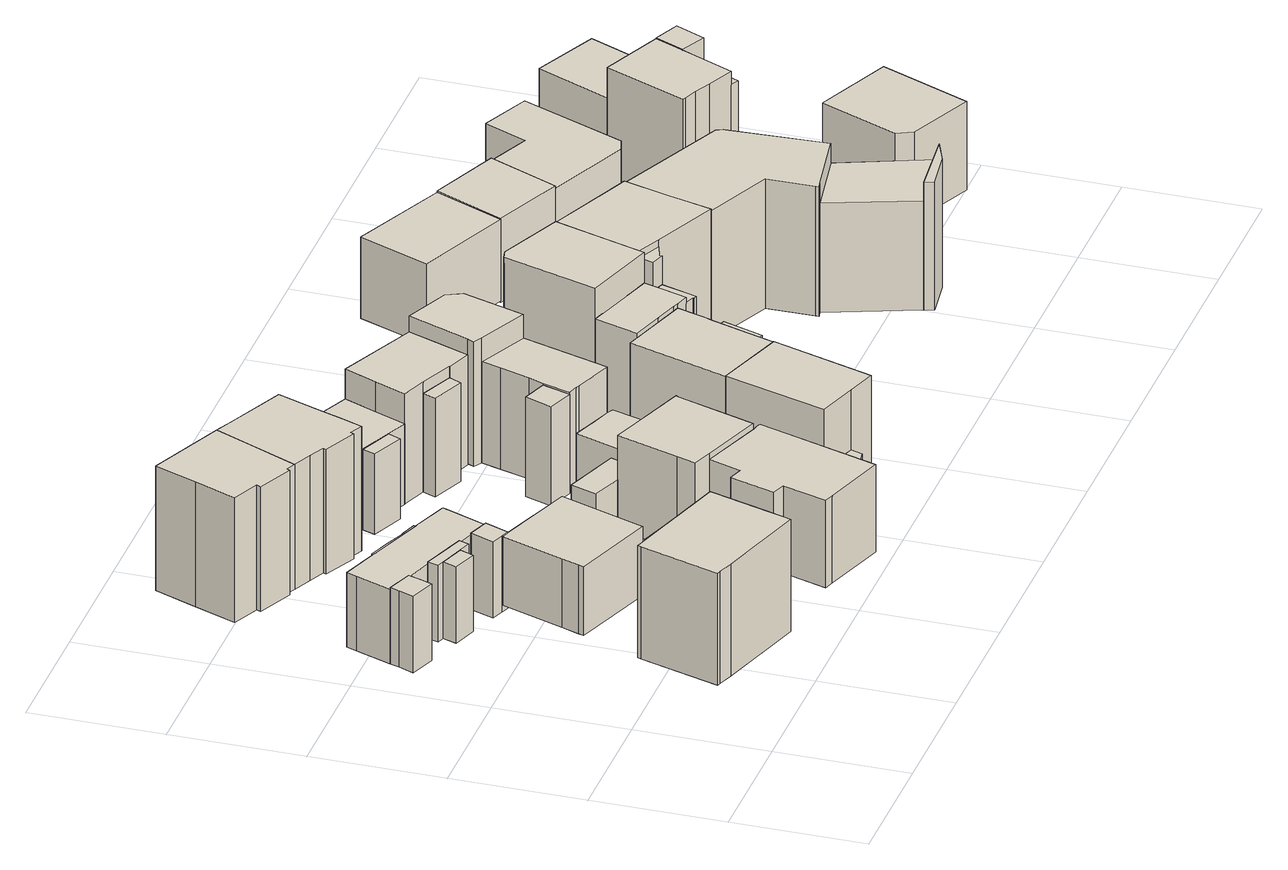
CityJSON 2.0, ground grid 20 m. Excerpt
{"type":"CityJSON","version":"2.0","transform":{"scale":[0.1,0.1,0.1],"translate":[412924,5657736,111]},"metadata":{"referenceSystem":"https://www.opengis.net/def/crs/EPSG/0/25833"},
"CityObjects":{
"building1":{"type":"Building","attributes":{"Gemeindeschluessel":14612000,"Geometrietyp2DReferenz":"3000","function":"31001_9998","roofType":"9999"},"children":["building1-1","building1-2"]},
"building1-1":{"type":"BuildingPart","attributes":{"Dachtyp_tdc":"tdcCutTentRoof","Dachneigung":35.23,"QualitaetDacherkennung":29,"Geometrietyp2DReferenz":"3000","measuredHeight":19.11,"roofType":"9999"},"parents":["building1"],"geometry":[{"type":"Solid","lod":"1","boundaries":[[[[0,1,2,3,4,5,6,7,8,9,10,11]],[[12,13,14,15,16,17,18,19,20,21,22,23]],[[11,13,12,0]],[[10,14,13,11]],[[9,15,14,10]],[[8,16,15,9]],[[7,17,16,8]],[[6,18,17,7]],[[5,19,18,6]],[[4,20,19,5]],[[3,21,20,4]],[[2,22,21,3]],[[1,23,22,2]],[[0,12,23,1]]]]}]},
"building1-2":{"type":"BuildingPart","attributes":{"Dachtyp_tdc":"tdcPolyFlatRoof","Dachneigung":9.54,"QualitaetDacherkennung":39,"Geometrietyp2DReferenz":"3000","measuredHeight":15.64,"roofType":"2100"},"parents":["building1"],"geometry":[{"type":"Solid","lod":"1","boundaries":[[[[24,25,26,27]],[[28,15,14,29]],[[27,15,28,24]],[[26,14,15,27]],[[25,29,14,26]],[[24,28,29,25]]]]}]},
"building2":{"type":"Building","attributes":{"Gemeindeschluessel":14612000,"Geometrietyp2DReferenz":"3000","function":"31001_9998","roofType":"9999"},"children":["building2-1","building2-2","building2-3","building2-4","building2-5","building2-6"]},
"building2-1":{"type":"BuildingPart","attributes":{"Dachtyp_tdc":"tdcPolyFlatRoof","Dachneigung":3.04,"QualitaetDacherkennung":57,"Geometrietyp2DReferenz":"3000","measuredHeight":12.04,"roofType":"2100"},"parents":["building2"],"geometry":[{"type":"Solid","lod":"1","boundaries":[[[[30,31,32,33]],[[34,35,36,37]],[[33,35,34,30]],[[32,36,35,33]],[[31,37,36,32]],[[30,34,37,31]]]]}]},
"building2-2":{"type":"BuildingPart","attributes":{"Dachtyp_tdc":"tdcPolyFlatRoof","Dachneigung":0,"QualitaetDacherkennung":25,"Geometrietyp2DReferenz":"3000","measuredHeight":11.5,"roofType":"1000"},"parents":["building2"],"geometry":[{"type":"Solid","lod":"1","boundaries":[[[[38,39,40,41,42,43,44,45,46,47,48,49,50]],[[51,52,53,54,55,56,57,58,59,60,61,62,63]],[[50,52,51,38]],[[49,53,52,50]],[[48,54,53,49]],[[47,55,54,48]],[[46,56,55,47]],[[45,57,56,46]],[[44,58,57,45]],[[43,59,58,44]],[[42,60,59,43]],[[41,61,60,42]],[[40,62,61,41]],[[39,63,62,40]],[[38,51,63,39]]]]}]},
"building2-3":{"type":"BuildingPart","attributes":{"Dachtyp_tdc":"tdcPolyFlatRoof","Dachneigung":2.65,"QualitaetDacherkennung":82,"Geometrietyp2DReferenz":"3000","measuredHeight":11.85,"roofType":"2100"},"parents":["building2"],"geometry":[{"type":"Solid","lod":"1","boundaries":[[[[64,65,66,67,68,69,70,71,72,73,74,75,76,77,78,79,80]],[[81,82,83,84,85,86,51,63,62,61,87,88,89,90,91,92,93]],[[80,82,81,64]],[[79,83,82,80]],[[78,84,83,79]],[[77,85,84,78]],[[76,86,85,77]],[[75,51,86,76]],[[74,63,51,75]],[[73,62,63,74]],[[72,61,62,73]],[[71,87,61,72]],[[70,88,87,71]],[[69,89,88,70]],[[68,90,89,69]],[[67,91,90,68]],[[66,92,91,67]],[[65,93,92,66]],[[64,81,93,65]]]]}]},
"building2-4":{"type":"BuildingPart","attributes":{"Dachtyp_tdc":"tdcPolyFlatRoof","Dachneigung":3.07,"QualitaetDacherkennung":70,"Geometrietyp2DReferenz":"3000","measuredHeight":12.06,"roofType":"2100"},"parents":["building2"],"geometry":[{"type":"Solid","lod":"1","boundaries":[[[[94,95,96,97,98]],[[92,91,99,100,101]],[[98,91,92,94]],[[97,99,91,98]],[[96,100,99,97]],[[95,101,100,96]],[[94,92,101,95]]]]}]},
"building2-5":{"type":"BuildingPart","attributes":{"Dachtyp_tdc":"tdcPolyFlatRoof","Dachneigung":10.65,"QualitaetDacherkennung":52,"Geometrietyp2DReferenz":"3000","measuredHeight":12.11,"roofType":"2100"},"parents":["building2"],"geometry":[{"type":"Solid","lod":"1","boundaries":[[[[102,103,104,105,33,32,106]],[[93,107,36,35,108,82,81]],[[106,107,93,102]],[[32,36,107,106]],[[33,35,36,32]],[[105,108,35,33]],[[104,82,108,105]],[[103,81,82,104]],[[102,93,81,103]]]]}]},
"building2-6":{"type":"BuildingPart","attributes":{"Dachtyp_tdc":"tdcPolyFlatRoof","Dachneigung":2.73,"QualitaetDacherkennung":52,"Geometrietyp2DReferenz":"3000","measuredHeight":12.04,"roofType":"2100"},"parents":["building2"],"geometry":[{"type":"Solid","lod":"1","boundaries":[[[[109,110,111,112,113,114]],[[83,115,116,117,118,84]],[[114,115,83,109]],[[113,116,115,114]],[[112,117,116,113]],[[111,118,117,112]],[[110,84,118,111]],[[109,83,84,110]]]]}]},
"building3":{"type":"Building","attributes":{"Dachtyp_tdc":"tdcPolyFlatRoof","Gemeindeschluessel":14612000,"Dachneigung":3.42,"QualitaetDacherkennung":61,"Geometrietyp2DReferenz":"3000","measuredHeight":4.08,"function":"31001_9998","roofType":"2100"},"geometry":[{"type":"Solid","lod":"1","boundaries":[[[[119,120,121,122]],[[123,124,125,126]],[[122,124,123,119]],[[121,125,124,122]],[[120,126,125,121]],[[119,123,126,120]]]]}]},
"building4":{"type":"Building","attributes":{"Dachtyp_tdc":"tdcPolyFlatRoof","Gemeindeschluessel":14612000,"Dachneigung":0,"QualitaetDacherkennung":61,"Geometrietyp2DReferenz":"3000","measuredHeight":10.79,"function":"31001_9998","roofType":"1000"},"geometry":[{"type":"Solid","lod":"1","boundaries":[[[[127,128,129,130,131,132,133,134,135]],[[136,137,138,139,140,141,142,143,144]],[[135,137,136,127]],[[134,138,137,135]],[[133,139,138,134]],[[132,140,139,133]],[[131,141,140,132]],[[130,142,141,131]],[[129,143,142,130]],[[128,144,143,129]],[[127,136,144,128]]]]}]},
"building5":{"type":"Building","attributes":{"Dachtyp_tdc":"tdcGableRoof","Gemeindeschluessel":14612000,"Dachneigung":31.27,"QualitaetDacherkennung":80,"Geometrietyp2DReferenz":"3000","measuredHeight":21.85,"function":"31001_9998","roofType":"3100"},"geometry":[{"type":"Solid","lod":"1","boundaries":[[[[145,146,147,148,149,150,151,152,153,154]],[[155,156,157,158,159,160,161,162,163,164]],[[154,156,155,145]],[[153,157,156,154]],[[152,158,157,153]],[[151,159,158,152]],[[150,160,159,151]],[[149,161,160,150]],[[148,162,161,149]],[[147,163,162,148]],[[146,164,163,147]],[[145,155,164,146]]]]}]},
"building6":{"type":"Building","attributes":{"Dachtyp_tdc":"tdcPolyFlatRoof","Gemeindeschluessel":14612000,"Dachneigung":4.43,"QualitaetDacherkennung":63,"Geometrietyp2DReferenz":"3000","measuredHeight":4.33,"function":"31001_9998","roofType":"2100"},"geometry":[{"type":"Solid","lod":"1","boundaries":[[[[165,166,167,168,169,170]],[[171,172,173,174,175,176]],[[170,172,171,165]],[[169,173,172,170]],[[168,174,173,169]],[[167,175,174,168]],[[166,176,175,167]],[[165,171,176,166]]]]}]},
"building7":{"type":"Building","attributes":{"Dachtyp_tdc":"tdcGableRoof","Gemeindeschluessel":14612000,"Dachneigung":30.83,"QualitaetDacherkennung":75,"Geometrietyp2DReferenz":"3000","measuredHeight":21.82,"function":"31001_9998","roofType":"3100"},"geometry":[{"type":"Solid","lod":"1","boundaries":[[[[177,178,179,180,181,182,149,148,147,183,184,185,186]],[[187,188,189,190,191,163,162,161,192,193,194,195,196]],[[186,188,187,177]],[[185,189,188,186]],[[184,190,189,185]],[[183,191,190,184]],[[147,163,191,183]],[[148,162,163,147]],[[149,161,162,148]],[[182,192,161,149]],[[181,193,192,182]],[[180,194,193,181]],[[179,195,194,180]],[[178,196,195,179]],[[177,187,196,178]]]]}]},
"building8":{"type":"Building","attributes":{"Dachtyp_tdc":"tdcFreeFormRoof","Gemeindeschluessel":14612000,"Dachneigung":19.73,"QualitaetDacherkennung":49,"Geometrietyp2DReferenz":"3000","measuredHeight":15.62,"function":"31001_9998","roofType":"5000"},"geometry":[{"type":"Solid","lod":"1","boundaries":[[[[197,198,199,200,201,202,203,204,205,206,207]],[[208,209,210,211,212,213,214,215,216,217,218]],[[207,209,208,197]],[[206,210,209,207]],[[205,211,210,206]],[[204,212,211,205]],[[203,213,212,204]],[[202,214,213,203]],[[201,215,214,202]],[[200,216,215,201]],[[199,217,216,200]],[[198,218,217,199]],[[197,208,218,198]]]]}]},
"building9":{"type":"Building","attributes":{"Dachtyp_tdc":"tdcPolyFlatRoof","Gemeindeschluessel":14612000,"Dachneigung":29.24,"QualitaetDacherkennung":58,"Geometrietyp2DReferenz":"3000","measuredHeight":9.12,"function":"31001_9998","roofType":"2100"},"geometry":[{"type":"Solid","lod":"1","boundaries":[[[[219,220,221,222,223]],[[224,225,226,227,228]],[[223,225,224,219]],[[222,226,225,223]],[[221,227,226,222]],[[220,228,227,221]],[[219,224,228,220]]]]}]},
"building10":{"type":"Building","attributes":{"Dachtyp_tdc":"tdcFreeFormRoof","Gemeindeschluessel":14612000,"Dachneigung":48.73,"QualitaetDacherkennung":58,"Geometrietyp2DReferenz":"3000","measuredHeight":17.45,"function":"31001_9998","roofType":"5000"},"geometry":[{"type":"Solid","lod":"1","boundaries":[[[[229,230,231,232,233,234,235,236,237,238]],[[239,240,241,242,243,244,245,246,247,248]],[[238,240,239,229]],[[237,241,240,238]],[[236,242,241,237]],[[235,243,242,236]],[[234,244,243,235]],[[233,245,244,234]],[[232,246,245,233]],[[231,247,246,232]],[[230,248,247,231]],[[229,239,248,230]]]]}]},
"building11":{"type":"Building","attributes":{"Gemeindeschluessel":14612000,"Geometrietyp2DReferenz":"3000","function":"31001_9998","roofType":"9999"},"children":["building11-1","building11-2"]},
"building11-1":{"type":"BuildingPart","attributes":{"Dachtyp_tdc":"tdcGableRoof","Dachneigung":33.47,"QualitaetDacherkennung":63,"Geometrietyp2DReferenz":"3000","measuredHeight":13.67,"roofType":"3100"},"parents":["building11"],"geometry":[{"type":"Solid","lod":"1","boundaries":[[[[249,250,251,252]],[[253,254,255,256]],[[252,254,253,249]],[[251,255,254,252]],[[250,256,255,251]],[[249,253,256,250]]]]}]},
"building11-2":{"type":"BuildingPart","attributes":{"Dachtyp_tdc":"tdcGableRoof","Dachneigung":28.48,"QualitaetDacherkennung":50,"Geometrietyp2DReferenz":"3000","measuredHeight":14.25,"roofType":"3100"},"parents":["building11"],"geometry":[{"type":"Solid","lod":"1","boundaries":[[[[257,258,259,260,261,262,263,264]],[[253,265,266,267,268,269,270,254]],[[263,265,253,264]],[[262,266,265,263]],[[261,267,266,262]],[[260,268,267,261]],[[259,269,268,260]],[[258,270,269,259]],[[257,254,270,258]],[[264,253,254,257]]]]}]},
"building12":{"type":"Building","attributes":{"Dachtyp_tdc":"tdcGableRoof","Gemeindeschluessel":14612000,"Dachneigung":35.35,"QualitaetDacherkennung":67,"Geometrietyp2DReferenz":"3000","measuredHeight":9.93,"function":"31001_9998","roofType":"3100"},"geometry":[{"type":"Solid","lod":"1","boundaries":[[[[271,272,273,274,275,276,277,278,279,280]],[[281,282,283,284,285,286,287,288,289,290]],[[280,282,281,271]],[[279,283,282,280]],[[278,284,283,279]],[[277,285,284,278]],[[276,286,285,277]],[[275,287,286,276]],[[274,288,287,275]],[[273,289,288,274]],[[272,290,289,273]],[[271,281,290,272]]]]}]},
"building13":{"type":"Building","attributes":{"Gemeindeschluessel":14612000,"Geometrietyp2DReferenz":"3000","function":"31001_9998","roofType":"9999"},"children":["building13-1","building13-2"]},
"building13-1":{"type":"BuildingPart","attributes":{"Dachtyp_tdc":"tdcPolyFlatRoof","Dachneigung":23.09,"QualitaetDacherkennung":62,"Geometrietyp2DReferenz":"3000","measuredHeight":15.91,"roofType":"2100"},"parents":["building13"],"geometry":[{"type":"Solid","lod":"1","boundaries":[[[[291,292,293,294,295]],[[296,297,298,299,300]],[[295,297,296,291]],[[294,298,297,295]],[[293,299,298,294]],[[292,300,299,293]],[[291,296,300,292]]]]}]},
"building13-2":{"type":"BuildingPart","attributes":{"Dachtyp_tdc":"tdcGableRoof","Dachneigung":32.81,"QualitaetDacherkennung":86,"Geometrietyp2DReferenz":"3000","measuredHeight":19.04,"roofType":"3100"},"parents":["building13"],"geometry":[{"type":"Solid","lod":"1","boundaries":[[[[301,302,303,304,305,306,307,308,309]],[[298,297,310,311,312,313,314,315,299]],[[309,297,298,301]],[[308,310,297,309]],[[307,311,310,308]],[[306,312,311,307]],[[305,313,312,306]],[[304,314,313,305]],[[303,315,314,304]],[[302,299,315,303]],[[301,298,299,302]]]]}]},
"building14":{"type":"Building","attributes":{"Gemeindeschluessel":14612000,"Geometrietyp2DReferenz":"3000","function":"31001_9998","roofType":"9999"},"children":["building14-1","building14-2"]},
"building14-1":{"type":"BuildingPart","attributes":{"Dachtyp_tdc":"tdcPolyFlatRoof","Dachneigung":12.54,"QualitaetDacherkennung":77,"Geometrietyp2DReferenz":"3000","measuredHeight":5.38,"roofType":"2100"},"parents":["building14"],"geometry":[{"type":"Solid","lod":"1","boundaries":[[[[316,317,318,319,320]],[[321,322,323,324,325]],[[320,322,321,316]],[[319,323,322,320]],[[318,324,323,319]],[[317,325,324,318]],[[316,321,325,317]]]]}]},
"building14-2":{"type":"BuildingPart","attributes":{"Dachtyp_tdc":"tdcGableRoof","Dachneigung":34.42,"QualitaetDacherkennung":71,"Geometrietyp2DReferenz":"3000","measuredHeight":16.17,"roofType":"3100"},"parents":["building14"],"geometry":[{"type":"Solid","lod":"1","boundaries":[[[[326,327,328,329,330]],[[331,323,322,332,333]],[[330,323,331,326]],[[329,322,323,330]],[[328,332,322,329]],[[327,333,332,328]],[[326,331,333,327]]]]}]},
"building15":{"type":"Building","attributes":{"Gemeindeschluessel":14612000,"Geometrietyp2DReferenz":"3000","function":"31001_9998","roofType":"9999"},"children":["building15-1","building15-2","building15-3"]},
"building15-1":{"type":"BuildingPart","attributes":{"Dachtyp_tdc":"tdcPolyFlatRoof","Dachneigung":40.83,"QualitaetDacherkennung":68,"Geometrietyp2DReferenz":"3000","measuredHeight":17.53,"roofType":"2100"},"parents":["building15"],"geometry":[{"type":"Solid","lod":"1","boundaries":[[[[334,335,336,337,338,337]],[[339,340,341,340,342,343]],[[337,340,339,334]],[[340,337,336,342]],[[335,343,342,336]],[[334,339,343,335]]]]}]},
"building15-2":{"type":"BuildingPart","attributes":{"Dachtyp_tdc":"tdcFreeFormRoof","Dachneigung":16.72,"QualitaetDacherkennung":35,"Geometrietyp2DReferenz":"3000","measuredHeight":21.2,"roofType":"5000"},"parents":["building15"],"geometry":[{"type":"Solid","lod":"1","boundaries":[[[[344,345,346,347,348,349,350]],[[351,352,353,354,355,356,357]],[[350,352,351,344]],[[349,353,352,350]],[[348,354,353,349]],[[347,355,354,348]],[[346,356,355,347]],[[345,357,356,346]],[[344,351,357,345]]]]}]},
"building15-3":{"type":"BuildingPart","attributes":{"Dachtyp_tdc":"tdcGableRoof","Dachneigung":40.96,"QualitaetDacherkennung":44,"Geometrietyp2DReferenz":"3000","measuredHeight":18.71,"roofType":"3100"},"parents":["building15"],"geometry":[{"type":"Solid","lod":"1","boundaries":[[[[358,359,360,361,362,363,364,365,366,367]],[[340,339,368,369,354,370,353,371,372,341]],[[367,339,340,358]],[[366,368,339,367]],[[365,369,368,366]],[[364,354,369,365]],[[363,370,354,364]],[[362,353,370,363]],[[361,371,353,362]],[[360,372,371,361]],[[359,341,372,360]],[[358,340,341,359]]]]}]},
"building16":{"type":"Building","attributes":{"Gemeindeschluessel":14612000,"Geometrietyp2DReferenz":"3000","function":"31001_9998","roofType":"9999"},"children":["building16-1","building16-2"]},
"building16-1":{"type":"BuildingPart","attributes":{"Dachtyp_tdc":"tdcGableRoof","Dachneigung":34.82,"QualitaetDacherkennung":70,"Geometrietyp2DReferenz":"3000","measuredHeight":16.25,"roofType":"3100"},"parents":["building16"],"geometry":[{"type":"Solid","lod":"1","boundaries":[[[[373,374,375,376,377,378,379,380,381,382]],[[383,384,385,386,387,388,389,390,391,392]],[[382,384,383,373]],[[381,385,384,382]],[[380,386,385,381]],[[379,387,386,380]],[[378,388,387,379]],[[377,389,388,378]],[[376,390,389,377]],[[375,391,390,376]],[[374,392,391,375]],[[373,383,392,374]]]]}]},
"building16-2":{"type":"BuildingPart","attributes":{"Dachtyp_tdc":"tdcFreeFormRoof","Dachneigung":53.54,"QualitaetDacherkennung":11,"Geometrietyp2DReferenz":"3000","measuredHeight":13.3,"roofType":"5000"},"parents":["building16"],"geometry":[{"type":"Solid","lod":"1","boundaries":[[[[393,394,395,396,397]],[[398,384,383,392,399]],[[397,384,398,393]],[[396,383,384,397]],[[395,392,383,396]],[[394,399,392,395]],[[393,398,399,394]]]]}]},
"building17":{"type":"Building","attributes":{"Gemeindeschluessel":14612000,"Geometrietyp2DReferenz":"3000","function":"31001_9998","roofType":"9999"},"children":["building17-1","building17-2"]},
"building17-1":{"type":"BuildingPart","attributes":{"Dachtyp_tdc":"tdcPolyFlatRoof","Dachneigung":8.34,"QualitaetDacherkennung":38,"Geometrietyp2DReferenz":"3000","measuredHeight":14.7,"roofType":"2100"},"parents":["building17"],"geometry":[{"type":"Solid","lod":"1","boundaries":[[[[400,401,402,403,404,405]],[[406,407,408,409,410,411]],[[405,407,406,400]],[[404,408,407,405]],[[403,409,408,404]],[[402,410,409,403]],[[401,411,410,402]],[[400,406,411,401]]]]}]},
"building17-2":{"type":"BuildingPart","attributes":{"Dachtyp_tdc":"tdcCutGableRoof","Dachneigung":42.17,"QualitaetDacherkennung":73,"Geometrietyp2DReferenz":"3000","measuredHeight":17.73,"roofType":"9999"},"parents":["building17"],"geometry":[{"type":"Solid","lod":"1","boundaries":[[[[412,413,414,415,416,417,418,419,420,421]],[[422,423,424,425,426,406,411,427,428,429]],[[421,423,422,412]],[[420,424,423,421]],[[419,425,424,420]],[[418,426,425,419]],[[417,406,426,418]],[[416,411,406,417]],[[415,427,411,416]],[[414,428,427,415]],[[413,429,428,414]],[[412,422,429,413]]]]}]},
"building18":{"type":"Building","attributes":{"Gemeindeschluessel":14612000,"Geometrietyp2DReferenz":"3000","function":"31001_9998","roofType":"9999"},"children":["building18-1","building18-2","building18-3"]},
"building18-1":{"type":"BuildingPart","attributes":{"Dachtyp_tdc":"tdcGableRoof","Dachneigung":32.59,"QualitaetDacherkennung":72,"Geometrietyp2DReferenz":"3000","measuredHeight":22.52,"roofType":"3100"},"parents":["building18"],"geometry":[{"type":"Solid","lod":"1","boundaries":[[[[430,431,432,433,434,435,436,437]],[[438,439,440,441,442,443,444,445]],[[437,439,438,430]],[[436,440,439,437]],[[435,441,440,436]],[[434,442,441,435]],[[433,443,442,434]],[[432,444,443,433]],[[431,445,444,432]],[[430,438,445,431]]]]}]},
"building18-2":{"type":"BuildingPart","attributes":{"Dachtyp_tdc":"tdcPolyFlatRoof","Dachneigung":23.38,"QualitaetDacherkennung":48,"Geometrietyp2DReferenz":"3000","measuredHeight":19.74,"roofType":"2100"},"parents":["building18"],"geometry":[{"type":"Solid","lod":"1","boundaries":[[[[446,447,448,449,450,451]],[[452,453,454,442,441,455]],[[451,453,452,446]],[[450,454,453,451]],[[449,442,454,450]],[[448,441,442,449]],[[447,455,441,448]],[[446,452,455,447]]]]}]},
"building18-3":{"type":"BuildingPart","attributes":{"Dachtyp_tdc":"tdcFreeFormRoof","Dachneigung":30.66,"QualitaetDacherkennung":60,"Geometrietyp2DReferenz":"3000","measuredHeight":22.59,"roofType":"5000"},"parents":["building18"],"geometry":[{"type":"Solid","lod":"1","boundaries":[[[[456,457,458,459,460,461,462]],[[463,454,464,465,466,467,444]],[[462,454,463,456]],[[461,464,454,462]],[[460,465,464,461]],[[459,466,465,460]],[[458,467,466,459]],[[457,444,467,458]],[[456,463,444,457]]]]}]},
"building19":{"type":"Building","attributes":{"Dachtyp_tdc":"tdcGableRoof","Gemeindeschluessel":14612000,"Dachneigung":32.56,"QualitaetDacherkennung":65,"Geometrietyp2DReferenz":"3000","measuredHeight":14.62,"function":"31001_9998","roofType":"3100"},"geometry":[{"type":"Solid","lod":"1","boundaries":[[[[468,469,470,471]],[[472,473,474,475]],[[471,473,472,468]],[[470,474,473,471]],[[469,475,474,470]],[[468,472,475,469]]]]}]},
"building20":{"type":"Building","attributes":{"Dachtyp_tdc":"tdcFreeFormRoof","Gemeindeschluessel":14612000,"Dachneigung":32.69,"QualitaetDacherkennung":35,"Geometrietyp2DReferenz":"3000","measuredHeight":22.47,"function":"31001_9998","roofType":"5000"},"geometry":[{"type":"Solid","lod":"1","boundaries":[[[[476,477,478,479,480,481,482,483,484]],[[485,486,487,488,489,490,491,492,493]],[[484,486,485,476]],[[483,487,486,484]],[[482,488,487,483]],[[481,489,488,482]],[[480,490,489,481]],[[479,491,490,480]],[[478,492,491,479]],[[477,493,492,478]],[[476,485,493,477]]]]}]},
"building21":{"type":"Building","attributes":{"Gemeindeschluessel":14612000,"Geometrietyp2DReferenz":"3000","function":"31001_9998","roofType":"9999"},"children":["building21-1","building21-2"]},
"building21-1":{"type":"BuildingPart","attributes":{"Dachtyp_tdc":"tdcGableRoof","Dachneigung":42.21,"QualitaetDacherkennung":53,"Geometrietyp2DReferenz":"3000","measuredHeight":19.94,"roofType":"3100"},"parents":["building21"],"geometry":[{"type":"Solid","lod":"1","boundaries":[[[[494,495,496,497,498]],[[485,493,499,500,501]],[[498,493,485,494]],[[497,499,493,498]],[[496,500,499,497]],[[495,501,500,496]],[[494,485,501,495]]]]}]},
"building21-2":{"type":"BuildingPart","attributes":{"Dachtyp_tdc":"tdcPolyFlatRoof","Dachneigung":43.08,"QualitaetDacherkennung":38,"Geometrietyp2DReferenz":"3000","measuredHeight":24.95,"roofType":"2100"},"parents":["building21"],"geometry":[{"type":"Solid","lod":"1","boundaries":[[[[502,503,504,505]],[[501,500,506,507]],[[505,500,501,502]],[[504,506,500,505]],[[503,507,506,504]],[[502,501,507,503]]]]}]},
"building22":{"type":"Building","attributes":{"Dachtyp_tdc":"tdcGableRoof","Gemeindeschluessel":14612000,"Dachneigung":32.72,"QualitaetDacherkennung":70,"Geometrietyp2DReferenz":"3000","measuredHeight":15.01,"function":"31001_9998","roofType":"3100"},"geometry":[{"type":"Solid","lod":"1","boundaries":[[[[508,509,510,511]],[[512,513,514,515]],[[511,513,512,508]],[[510,514,513,511]],[[509,515,514,510]],[[508,512,515,509]]]]}]},
"building23":{"type":"Building","attributes":{"Dachtyp_tdc":"tdcFreeFormRoof","Gemeindeschluessel":14612000,"Dachneigung":10.16,"QualitaetDacherkennung":38,"Geometrietyp2DReferenz":"3000","measuredHeight":15.18,"function":"31001_9998","roofType":"5000"},"geometry":[{"type":"Solid","lod":"1","boundaries":[[[[516,517,518,519,520,521,522]],[[523,524,525,526,527,528,529]],[[522,524,523,516]],[[521,525,524,522]],[[520,526,525,521]],[[519,527,526,520]],[[518,528,527,519]],[[517,529,528,518]],[[516,523,529,517]]]]}]},
"building24":{"type":"Building","attributes":{"Dachtyp_tdc":"tdcFreeFormRoof","Gemeindeschluessel":14612000,"Dachneigung":36.4,"QualitaetDacherkennung":70,"Geometrietyp2DReferenz":"3000","measuredHeight":16.32,"function":"31001_9998","roofType":"5000"},"geometry":[{"type":"Solid","lod":"1","boundaries":[[[[530,531,532,533,534]],[[535,536,537,538,539]],[[534,536,535,530]],[[533,537,536,534]],[[532,538,537,533]],[[531,539,538,532]],[[530,535,539,531]]]]}]},
"building25":{"type":"Building","attributes":{"name":"Museum Bunte Republik Neustadt","Gemeindeschluessel":14612000,"Geometrietyp2DReferenz":"3000","function":"31001_3034","roofType":"9999"},"children":["building25-1","building25-2","building25-3"]},
"building25-1":{"type":"BuildingPart","attributes":{"Dachtyp_tdc":"tdcFreeFormRoof","Dachneigung":73.1,"QualitaetDacherkennung":28,"Geometrietyp2DReferenz":"3000","measuredHeight":17.04,"roofType":"5000"},"parents":["building25"],"geometry":[{"type":"Solid","lod":"1","boundaries":[[[[540,541,542,543]],[[544,545,546,547]],[[543,545,544,540]],[[542,546,545,543]],[[541,547,546,542]],[[540,544,547,541]]]]}]},
"building25-2":{"type":"BuildingPart","attributes":{"Dachtyp_tdc":"tdcHipAndGableRoof","Dachneigung":36.3,"QualitaetDacherkennung":51,"Geometrietyp2DReferenz":"3000","measuredHeight":19.89,"roofType":"5000"},"parents":["building25"],"geometry":[{"type":"Solid","lod":"1","boundaries":[[[[548,549,550,551,552,553,554,555,556]],[[557,547,546,558,559,560,561,562,563]],[[556,547,557,548]],[[555,546,547,556]],[[554,558,546,555]],[[553,559,558,554]],[[552,560,559,553]],[[551,561,560,552]],[[550,562,561,551]],[[549,563,562,550]],[[548,557,563,549]]]]}]},
"building25-3":{"type":"BuildingPart","attributes":{"Dachtyp_tdc":"tdcGableRoof","Dachneigung":37.41,"QualitaetDacherkennung":44,"Geometrietyp2DReferenz":"3000","measuredHeight":19.45,"roofType":"3100"},"parents":["building25"],"geometry":[{"type":"Solid","lod":"1","boundaries":[[[[564,565,566,567,568]],[[557,563,569,570,571]],[[568,563,557,564]],[[567,569,563,568]],[[566,570,569,567]],[[565,571,570,566]],[[564,557,571,565]]]]}]},
"building26":{"type":"Building","attributes":{"Dachtyp_tdc":"tdcGableRoof","Gemeindeschluessel":14612000,"Dachneigung":38.12,"QualitaetDacherkennung":56,"Geometrietyp2DReferenz":"3000","measuredHeight":15.03,"function":"31001_9998","roofType":"3100"},"geometry":[{"type":"Solid","lod":"1","boundaries":[[[[572,573,574,575]],[[576,577,578,579]],[[575,577,576,572]],[[574,578,577,575]],[[573,579,578,574]],[[572,576,579,573]]]]}]}
},
"vertices":[
[117,224,224],[111,226,224],[109,220,224],[72,100,224],[78,98,224],[102,90,224],[241,48,224],[253,88,224],[280,175,224],[207,197,224],[158,212,224],[141,217,224],[117,224,48],[141,217,48],[158,212,48],[207,197,48],[280,175,48],[253,88,48],[241,48,48],[102,90,48],[78,98,48],[72,100,48],[109,220,48],[111,226,48],
[213,216,203],[164,232,203],[158,212,203],[207,197,203],[213,216,48],[164,232,48],
[98,480,154],[135,467,154],[143,488,154],[105,501,154],[98,480,34],[105,501,34],[143,488,34],[135,467,34],
[105,598,149],[104,598,149],[194,566,149],[194,567,149],[196,571,149],[184,575,149],[174,578,149],[167,580,149],[139,591,149],[133,593,149],[125,596,149],[119,598,149],[106,603,149],[105,598,34],[106,603,34],[119,598,34],[125,596,34],[133,593,34],[139,591,34],[167,580,34],[174,578,34],[184,575,34],[196,571,34],[194,567,34],[194,566,34],[104,598,34],
[167,497,151],[167,496,151],[191,488,151],[223,477,151],[228,489,151],[248,541,151],[250,546,151],[248,547,151],[194,567,151],[194,566,151],[104,598,151],[105,598,151],[44,619,151],[38,603,151],[18,549,151],[57,535,151],[99,521,151],[167,497,34],[99,521,34],[57,535,34],[18,549,34],[38,603,34],[44,619,34],[248,547,34],[250,546,34],[248,541,34],[228,489,34],[223,477,34],[191,488,34],[167,496,34],
[191,488,154],[178,452,154],[197,445,154],[209,441,154],[223,477,154],[209,441,34],[197,445,34],[178,452,34],
[167,496,154],[167,497,154],[99,521,154],[94,504,154],[162,482,154],[162,482,34],[94,504,34],
[57,535,154],[18,549,154],[13,535,154],[4,512,154],[44,498,154],[52,519,154],[52,519,34],[44,498,34],[4,512,34],[13,535,34],
[290,77,86],[317,163,86],[280,175,86],[253,88,86],[290,77,46],[253,88,46],[280,175,46],[317,163,46],
[151,315,153],[279,271,153],[282,278,153],[291,304,153],[325,400,153],[209,441,153],[197,445,153],[163,349,153],[154,323,153],[151,315,45],[154,323,45],[163,349,45],[197,445,45],[209,441,45],[325,400,45],[291,304,45],[282,278,45],[279,271,45],
[155,735,230],[158,739,230],[172,733,230],[201,797,230],[230,862,230],[113,912,230],[87,847,230],[62,784,230],[104,766,230],[101,759,230],[155,735,34],[101,759,34],[104,766,34],[62,784,34],[87,847,34],[113,912,34],[230,862,34],[201,797,34],[172,733,34],[158,739,34],
[325,400,80],[398,375,80],[412,414,80],[415,424,80],[228,489,80],[209,441,80],[325,400,39],[209,441,39],[228,489,39],[415,424,39],[412,414,39],[398,375,39],
[278,686,230],[298,677,230],[310,709,230],[322,743,230],[347,810,230],[259,849,230],[202,720,230],[226,709,230],[224,704,230],[275,681,230],[278,686,34],[275,681,34],[224,704,34],[226,709,34],[202,720,34],[259,849,34],[347,810,34],[322,743,34],[310,709,34],[298,677,34],
[395,107,181],[374,40,181],[389,35,181],[487,4,181],[545,186,181],[543,188,181],[529,191,181],[434,224,181],[418,175,181],[396,182,181],[374,114,181],[395,107,44],[374,114,44],[396,182,44],[418,175,44],[434,224,44],[529,191,44],[543,188,44],[545,186,44],[487,4,44],[389,35,44],[374,40,44],
[398,375,120],[444,358,120],[484,344,120],[498,384,120],[412,414,120],[398,375,41],[412,414,41],[498,384,41],[484,344,41],[444,358,41],
[413,264,190],[404,235,190],[434,224,190],[529,191,190],[539,222,190],[568,310,190],[570,314,190],[501,338,190],[484,344,190],[444,358,190],[413,264,42],[444,358,42],[484,344,42],[501,338,42],[570,314,42],[568,310,42],[539,222,42],[529,191,42],[434,224,42],[404,235,42],
[352,692,161],[345,673,161],[395,652,161],[403,671,161],[352,692,35],[403,671,35],[395,652,35],[345,673,35],
[403,671,162],[434,658,162],[453,704,162],[474,755,162],[347,810,162],[327,757,162],[310,709,162],[352,692,162],[310,709,35],[327,757,35],[347,810,35],[474,755,35],[453,704,35],[434,658,35],
[581,307,125],[615,418,125],[605,423,125],[577,432,125],[539,446,125],[515,378,125],[501,338,125],[541,324,125],[570,314,125],[568,310,125],[581,307,41],[568,310,41],[570,314,41],[541,324,41],[501,338,41],[515,378,41],[539,446,41],[577,432,41],[605,423,41],[615,418,41],
[464,624,191],[515,603,191],[523,621,191],[523,622,191],[472,643,191],[464,624,36],[472,643,36],[523,622,36],[523,621,36],[515,603,36],
[523,622,209],[523,621,209],[560,607,209],[577,652,209],[596,702,209],[474,755,209],[453,705,209],[434,658,209],[472,643,209],[434,658,36],[453,705,36],[474,755,36],[596,702,36],[577,652,36],[560,607,36],
[591,75,89],[614,68,89],[661,77,89],[667,95,89],[606,114,89],[591,75,42],[606,114,42],[667,95,42],[661,77,42],[614,68,42],
[712,80,183],[761,234,183],[653,269,183],[606,114,183],[667,95,183],[712,80,42],[653,269,42],[761,234,42],
[537,493,194],[499,506,194],[484,465,194],[524,451,194],[539,446,194],[537,493,38],[524,451,38],[539,446,38],[484,465,38],[499,506,38],
[665,673,234],[596,702,234],[560,607,234],[555,597,234],[568,590,234],[646,555,234],[676,649,234],[665,673,38],[676,649,38],[646,555,38],[568,590,38],[555,597,38],[560,607,38],[596,702,38],
[524,451,197],[539,446,197],[545,444,197],[605,423,197],[646,555,197],[588,581,197],[568,590,197],[559,560,197],[545,515,197],[537,493,197],[545,515,38],[559,560,38],[588,581,38],[605,423,38],[545,444,38],
[794,337,182],[795,337,182],[810,386,182],[756,403,182],[717,415,182],[701,420,182],[653,269,182],[708,251,182],[761,234,182],[774,275,182],[794,337,41],[774,275,41],[761,234,41],[708,251,41],[653,269,41],[701,420,41],[717,415,41],[756,403,41],[810,386,41],[795,337,41],
[807,265,162],[827,326,162],[795,337,162],[794,337,162],[774,275,162],[807,265,41],[827,326,41],
[846,432,181],[830,380,181],[844,375,181],[844,373,181],[850,372,181],[866,426,181],[846,432,35],[866,426,35],[850,372,35],[844,373,35],[844,375,35],[830,380,35],
[717,415,189],[766,400,189],[801,389,189],[810,386,189],[830,380,189],[846,432,189],[850,446,189],[821,455,189],[787,466,189],[737,481,189],[717,415,35],[737,481,35],[787,466,35],[821,455,35],[850,446,35],[810,386,35],[801,389,35],[766,400,35],
[1028,530,236],[1020,533,236],[894,586,236],[873,520,236],[853,454,236],[890,438,236],[991,395,236],[1009,462,236],[1028,530,33],[1009,462,33],[991,395,33],[890,438,33],[853,454,33],[873,520,33],[894,586,33],[1020,533,33],
[866,426,226],[867,430,226],[890,438,226],[853,454,226],[850,446,226],[846,432,226],[866,426,33],[846,432,33],[850,446,33],[867,430,33],
[873,519,237],[894,586,237],[795,628,237],[787,626,237],[782,625,237],[737,481,237],[850,446,237],[873,519,33],[737,481,33],[782,625,33],[787,626,33],[795,628,33],
[896,864,164],[853,757,164],[997,696,164],[1042,801,164],[896,864,36],[1042,801,36],[997,696,36],[853,757,36],
[1106,276,233],[1214,294,233],[1206,444,233],[1202,454,233],[1028,530,233],[991,395,233],[1095,350,233],[1096,279,233],[1096,274,233],[1106,276,30],[1096,274,30],[1096,279,30],[1095,350,30],[991,395,30],[1028,530,30],[1202,454,30],[1206,444,30],[1214,294,30],
[1106,276,202],[1154,143,202],[1259,154,202],[1268,155,202],[1214,294,202],[1268,155,30],[1259,154,30],[1154,143,30],
[1154,143,231],[1159,129,231],[1220,137,231],[1259,154,231],[1220,137,30],[1159,129,30],
[1103,652,166],[1149,757,166],[1042,801,166],[997,696,166],[1103,652,34],[997,696,34],[1042,801,34],[1149,757,34],
[1103,652,162],[1232,598,162],[1252,604,162],[1317,762,162],[1243,794,162],[1215,729,162],[1149,757,162],[1103,652,28],[1149,757,28],[1215,729,28],[1243,794,28],[1317,762,28],[1252,604,28],[1232,598,28],
[1374,252,167],[1385,228,167],[1485,185,167],[1542,321,167],[1424,371,167],[1374,252,28],[1424,371,28],[1542,321,28],[1485,185,28],[1385,228,28],
[1485,559,159],[1476,574,159],[1447,508,159],[1460,502,159],[1485,559,0],[1460,502,0],[1447,508,0],[1476,574,0],
[1482,588,180],[1501,632,180],[1407,672,180],[1355,548,180],[1360,546,180],[1380,538,180],[1406,526,180],[1447,508,180],[1476,574,180],[1482,588,0],[1406,526,0],[1380,538,0],[1360,546,0],[1355,548,0],[1407,672,0],[1501,632,0],
[1482,588,181],[1521,570,181],[1541,615,181],[1506,630,181],[1501,632,181],[1506,630,0],[1541,615,0],[1521,570,0],
[1554,740,132],[1456,784,132],[1407,672,132],[1506,630,132],[1554,740,3],[1506,630,3],[1407,672,3],[1456,784,3]
]}
